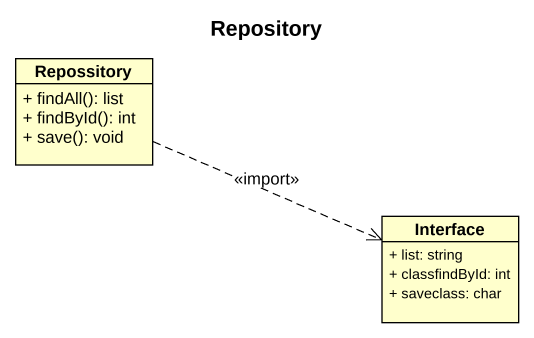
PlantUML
@startuml
title Repository
hide circle
hide empty members
skinparam classAttributeIconSize 0
class Repossitory {
  + findAll(): list
  + findById(): int
  + save(): void
}
class "Interface" as Interface_ {
  + list: string
  + classfindById: int
  + saveclass: char
}
Repossitory .right.> Interface_ : <<import>>
@enduml
